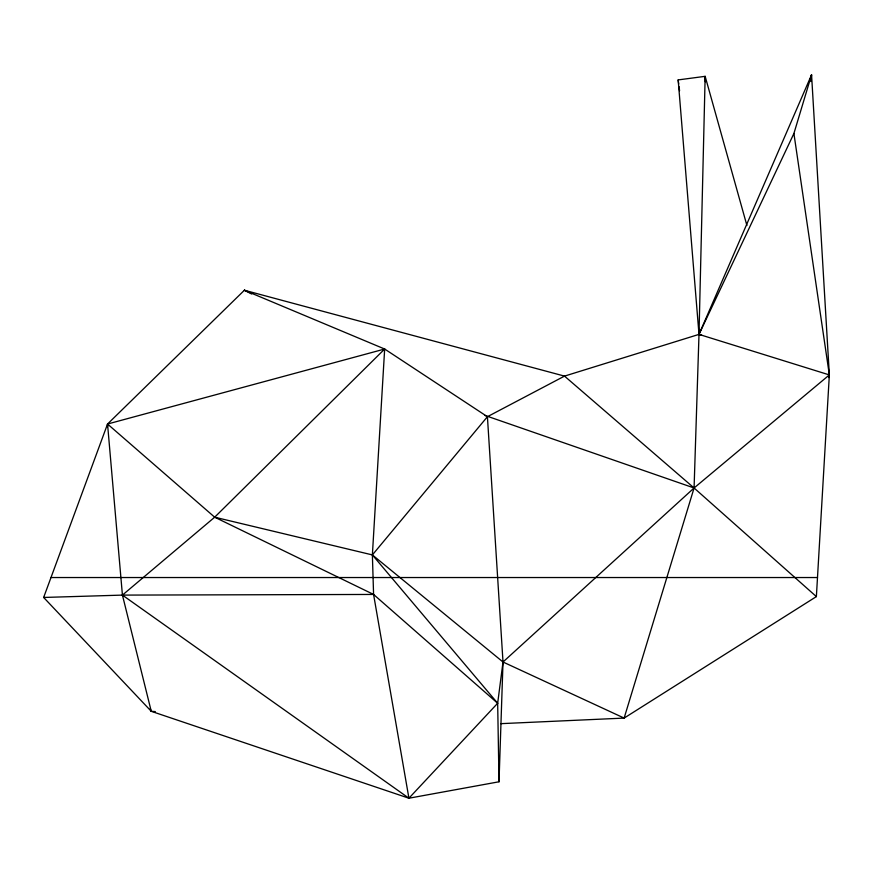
<?xml version="1.0" encoding="UTF-8"?>
<svg xmlns="http://www.w3.org/2000/svg" width="873" height="873" viewBox="0 0 873 873"><rect width="100%" height="100%" fill="white"/><g stroke="black" fill="none" stroke-linecap="round" stroke-linejoin="round"><path stroke-width="1.31" d="M107.499 426.744L107.543 424.027L244.396 290.24L564.515 376.11L694.079 487.985L816.375 596.597L624.13 718.086L500.851 723.662M251.653 294.015L244.396 290.24L384.666 349.025L487.418 416.705L503.012 662.007L499.018 781.782L408.924 798.217L151.258 711.309L43.65 597.459L107.543 424.027L214.682 517.198L372.378 554.922L503.012 662.007L624.13 718.086L694.079 487.985L699 334.381L705.155 76.333L678.168 79.912L699 334.381L829.35 374.921L816.375 596.597M155.318 711.582L151.258 711.309L122.427 595.102L107.543 424.027L384.666 349.025L372.378 554.922L373.579 594.448L408.924 798.217L497.665 703.256L503.012 662.007L694.079 487.985L829.35 374.921L811.563 74.783L699 334.381L564.515 376.11L487.418 416.705L372.378 554.922L497.665 703.256L499.018 781.782M810.886 81.56L811.563 74.783L793.906 133.493L699 334.381L701.597 335.057M828.717 377.562L829.35 374.921L793.906 133.493M43.65 597.459L122.427 595.102L214.682 517.198L384.666 349.025M497.665 703.256L373.579 594.448L122.427 595.102L408.924 798.217M50.994 577.533L817.499 577.533M694.079 487.985L484.995 415.45M214.682 517.198L373.579 594.448M244.396 290.24L246.819 291.473M150.232 708.811L151.258 711.309M746.917 225.496L705.155 76.333L705.329 81.778M678.168 79.912L678.692 83.972M679.052 86.667L679.576 90.716"/></g></svg>
